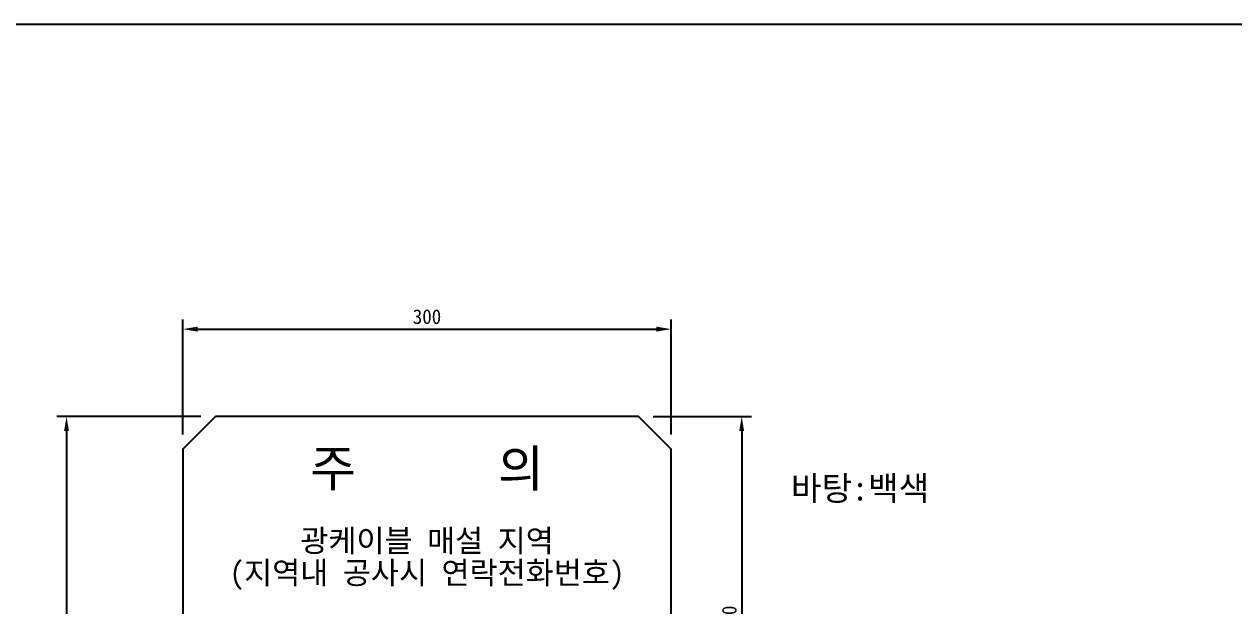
# Model space of a CAD drawing. Header units: millimetres. Extents: x 0 to 2388, y 0 to 1548.
# Drawn here: x 451 to 1194, y 1190 to 1548 of the extents above; entities that cross this region are included whole.
import ezdxf
from ezdxf.enums import TextEntityAlignment as Align

# ---------------------------------------------------------------- set-up
doc = ezdxf.new("R2010")
doc.units = ezdxf.units.MM
doc.header["$LTSCALE"] = 100
for name, color, linetype in [('TN-DIMS', 1, 'Continuous'), ('TN-TEXT', 3, 'Continuous'), ('TT-XXXX', 3, 'Continuous')]:
    doc.layers.add(name, color=color, linetype=linetype)
doc.layers.add('TX-PAPR', color=2, linetype='Continuous', plot=False)
doc.styles.get("Standard").update_dxf_attribs({"font": 'GulimChe.ttf'})
doc.styles.add('굴림체', font='GulimChe.ttf')
doc.dimstyles.new('고속철도', dxfattribs={"dimtxt": 3, "dimasz": 3, "dimexe": 2, "dimexo": 3, "dimgap": 1, "dimtad": 1, "dimdec": 0, "dimlfac": 10, "dimlunit": 6, "dimtxsty": '굴림체', "dimcen": 1, "dimaunit": 1, "dimadec": 0, "dimazin": 0, "dimtfac": 1, "dimtdec": 0, "dimtix": 1, "dimtmove": 2, "dimatfit": 3, "dimfxl": 0, "dimtvp": 2, "dimarcsym": 0})

# ---------------------------------------------------------------- blocks, each defined once
blk = doc.blocks.new('*D15')
at = {"layer": 'DEFPOINTS', "color": 0}
for p in [(848.19, 1360.5), (548.19, 1286.79), (848.19, 1286.79)]:
    blk.add_point(p, dxfattribs=at)
at = {"layer": 'TN-DIMS', "color": 0, "lineweight": -2}
for p, q in [((548.19, 1295.79), (548.19, 1366.5)), ((557.19, 1360.5), (839.19, 1360.5)), ((848.19, 1295.79), (848.19, 1366.5))]:
    blk.add_line(p, q, dxfattribs=at)
at = {"layer": 'TN-DIMS', "color": 0}
for points in [[(557.19, 1362), (557.19, 1359), (548.19, 1360.5)], [(839.19, 1362), (839.19, 1359), (848.19, 1360.5)]]:
    blk.add_solid(points, dxfattribs=at)
at = {"layer": 'TN-DIMS', "color": 0, "insert": (698.19, 1368.11), "char_height": 9, "attachment_point": 5}
blk.add_mtext('300', dxfattribs=at)
blk = doc.blocks.new('*D16')
at = {"layer": 'DEFPOINTS', "color": 0}
for p in [(568.19, 1306.79), (476.66, 106.79), (568.19, 106.79)]:
    blk.add_point(p, dxfattribs=at)
at = {"layer": 'TN-DIMS', "color": 0, "lineweight": -2}
for p, q in [((559.19, 1306.79), (470.66, 1306.79)), ((476.66, 1297.79), (476.66, 115.79)), ((559.19, 106.79), (470.66, 106.79))]:
    blk.add_line(p, q, dxfattribs=at)
at = {"layer": 'TN-DIMS', "color": 0}
for points in [[(475.16, 1297.79), (478.16, 1297.79), (476.66, 1306.79)], [(475.16, 115.79), (478.16, 115.79), (476.66, 106.79)]]:
    blk.add_solid(points, dxfattribs=at)
at = {"layer": 'TN-DIMS', "color": 0, "insert": (468.49, 706.79), "char_height": 9, "attachment_point": 5, "rotation": 90}
blk.add_mtext('1,200', dxfattribs=at)
blk = doc.blocks.new('*D24')
at = {"layer": 'DEFPOINTS', "color": 0}
for p in [(828.19, 1306.79), (828.19, 1056.79), (891.59, 1056.79)]:
    blk.add_point(p, dxfattribs=at)
at = {"layer": 'TN-DIMS', "color": 0, "lineweight": -2}
for p, q in [((837.19, 1306.79), (897.59, 1306.79)), ((891.59, 1297.79), (891.59, 1065.79)), ((837.19, 1056.79), (897.59, 1056.79))]:
    blk.add_line(p, q, dxfattribs=at)
at = {"layer": 'TN-DIMS', "color": 0}
for points in [[(890.09, 1297.79), (893.09, 1297.79), (891.59, 1306.79)], [(890.09, 1065.79), (893.09, 1065.79), (891.59, 1056.79)]]:
    blk.add_solid(points, dxfattribs=at)
at = {"layer": 'TN-DIMS', "color": 0, "insert": (883.99, 1181.79), "char_height": 9, "attachment_point": 5, "rotation": 90}
blk.add_mtext('250', dxfattribs=at)

msp = doc.modelspace()

# ---------------------------------------------------------------- linework, layer by layer
at = {"layer": 'TT-XXXX'}
msp.add_lwpolyline([(828.19, 1056.79), (848.19, 1076.79), (848.19, 1286.79), (828.19, 1306.79), (568.19, 1306.79), (548.19, 1286.79), (548.19, 1076.79), (568.19, 1056.79)], close=True, dxfattribs=at)
at = {"layer": 'TX-PAPR'}
msp.add_lwpolyline([(0, 1548), (2388, 1548), (2388, 0), (0, 0)], close=True, dxfattribs=at)

# ---------------------------------------------------------------- texts
at = {"layer": 'TN-TEXT'}
for s, height, p in [('주      의', 22.5, (698.19, 1275.18)), ('광케이블 매설 지역', 13.75, (698.19, 1230.57)), ('(지역내 공사시 연락전화번호)', 13.75, (698.19, 1209.73))]:
    msp.add_text(s, height=height, dxfattribs=at).set_placement(p, align=Align.MIDDLE)
msp.add_text('바탕:백색', height=15, dxfattribs=at).set_placement((921.84, 1255.15))

# ---------------------------------------------------------------- dimensions: what is measured, and where the dimension line sits
at = {"layer": 'TN-DIMS'}
dim = msp.add_linear_dim(base=(848.19, 1360.5), p1=(548.19, 1286.79), p2=(848.19, 1286.79), dimstyle='고속철도', override={"dimscale": 3, "dimlfac": 1, "dimtxsty": 'Standard'}, dxfattribs=at)
dim.commit()
dim.dimension.update_dxf_attribs({"geometry": '*D15', "text_midpoint": (698.19, 1368.11)})
for base, p1, p2, picture, middle in [((476.66, 106.79), (568.19, 1306.79), (568.19, 106.79), '*D16', (468.49, 706.79)), ((891.59, 1056.79), (828.19, 1306.79), (828.19, 1056.79), '*D24', (883.99, 1181.79))]:
    dim = msp.add_linear_dim(base=base, p1=p1, p2=p2, angle=90, dimstyle='고속철도', override={"dimscale": 3, "dimlfac": 1, "dimtxsty": 'Standard'}, dxfattribs=at)
    dim.commit()
    dim.dimension.update_dxf_attribs({"geometry": picture, "text_midpoint": middle})

doc.saveas('drawing.dxf')
